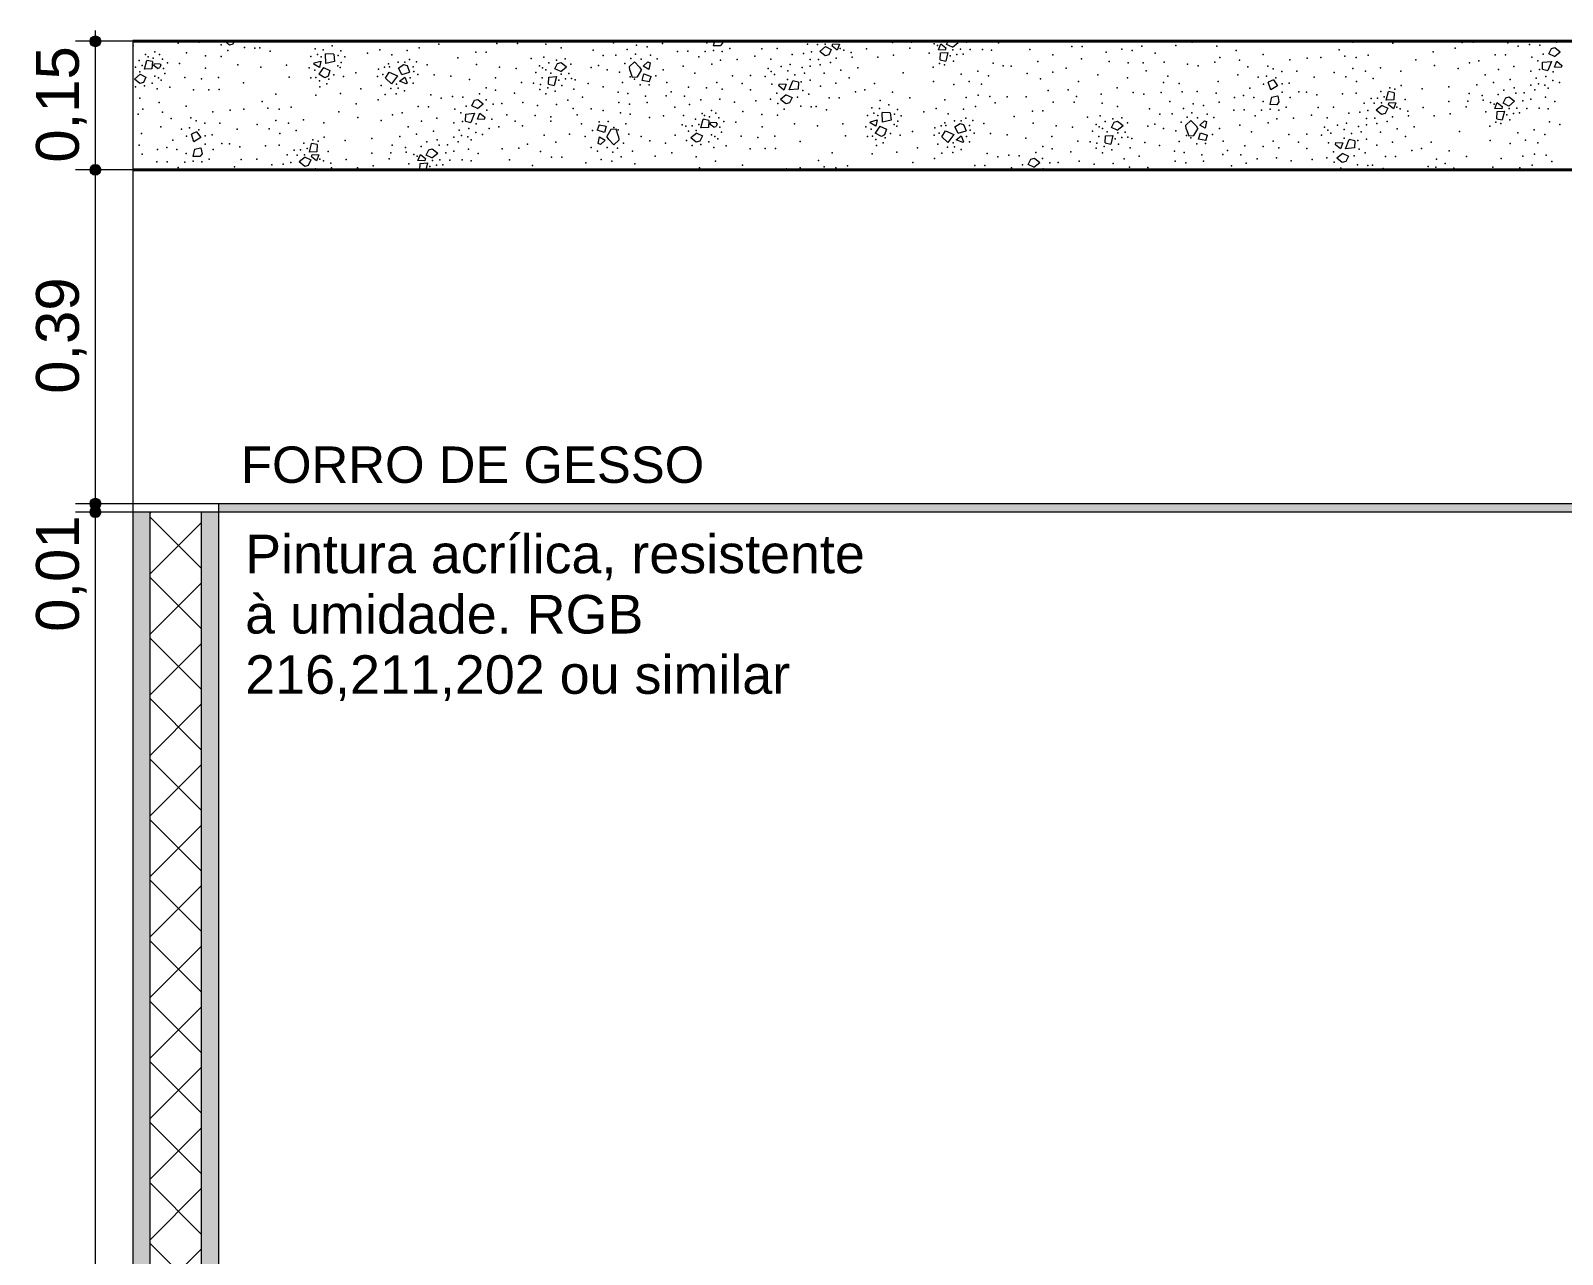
# Model space of a CAD drawing. Header units: metres. Extents: x -1.9 to 95.3, y -2.2 to 2.5.
# Drawn here: x 12.23 to 14.018, y 0.168 to 1.598 of the extents above; entities that cross this region are included whole.
import ezdxf

# ---------------------------------------------------------------- set-up
doc = ezdxf.new("R2010")
doc.units = ezdxf.units.M
doc.header["$MEASUREMENT"] = 0
for name, color, linetype in [('COTAS CORTE', 7, 'Continuous'), ('FORRO.EXEC', 7, 'Continuous'), ('LAJES.EST', 7, 'Continuous'), ('PAREDE CONSTRUIR', 7, 'Continuous')]:
    doc.layers.add(name, color=color, linetype=linetype)
for name, color, linetype, lineweight, true_color in [('COTAS CORTE_Caneta_No__25', 7, 'Continuous', 13, 0x982312), ('LAJES.EST_Caneta_No__97', 7, 'Continuous', 13, 0x6b6b6b), ('NOTAS-EXECUTIVO.ARQ_Caneta_No__12', 7, 'Continuous', 0, 0x030303)]:
    doc.layers.add(name, color=color, linetype=linetype, lineweight=lineweight, true_color=true_color)
for name, color, linetype, lineweight in [('FORRO.EXEC_Caneta_No__241', 7, 'Continuous', 13), ('LAJES.EST_Caneta_No__1', 7, 'Continuous', 40), ('LAJES.EST_Caneta_No__241', 7, 'Continuous', 13), ('NOTAS-EXECUTIVO.ARQ_Caneta_No__1', 7, 'Continuous', 40), ('PAREDE CONSTRUIR_Caneta_No__241', 7, 'Continuous', 13), ('PAREDE CONSTRUIR_Caneta_No__83', 84, 'Continuous', 0)]:
    doc.layers.add(name, color=color, linetype=linetype, lineweight=lineweight)
doc.styles.add('GENERATED_STYLE_1', font='arial.ttf')
doc.dimstyles.new('GENERATED_STYLE__2', dxfattribs={"dimtxt": 0.05, "dimasz": 0.02375, "dimexe": 0.18, "dimexo": 0.267183, "dimgap": 0, "dimtad": 1, "dimzin": 0, "dimdsep": 46, "dimtxsty": 'GENERATED_STYLE_1', "dimblk": 'ARROWHEAD_11', "dimblk1": 'ARROWHEAD_11', "dimblk2": 'ARROWHEAD_11', "dimcen": 0.09, "dimclrd": 256, "dimclre": 256, "dimclrt": 256, "dimadec": 0, "dimazin": 0, "dimtfac": 1, "dimtdec": 4, "dimtmove": 0, "dimatfit": 3, "dimfxl": 0, "dimtolj": 1, "dimtzin": 0, "dimarcsym": 0})

# ---------------------------------------------------------------- blocks, each defined once
blk = doc.blocks.new('*X51', base_point=(62.9605, -2.115))
at = {"layer": 'LAJES.EST_Caneta_No__241', "color": 7, "linetype": 'Continuous', "lineweight": 13}
for p, q in [((12.4617, 1.5807), (12.4562, 1.585)), ((12.4658, 1.5817), (12.4617, 1.5807)), ((12.4673, 1.585), (12.4658, 1.5817)), ((13.028, 1.585), (13.0268, 1.5798)), ((13.0348, 1.5796), (13.0268, 1.5798)), ((13.0375, 1.5829), (13.0348, 1.5796)), ((13.0371, 1.585), (13.0375, 1.5829)), ((13.1579, 1.5788), (13.1511, 1.5732)), ((13.1579, 1.5788), (13.1646, 1.5756)), ((13.1646, 1.5756), (13.1615, 1.5693)), ((13.1674, 1.585), (13.1629, 1.5847)), ((13.1629, 1.5847), (13.163, 1.585)), ((13.1655, 1.5794), (13.1662, 1.5821)), ((13.1713, 1.5747), (13.1655, 1.5794)), ((13.1662, 1.5821), (13.1741, 1.5817)), ((13.1741, 1.5817), (13.1713, 1.5747)), ((13.2897, 1.5751), (13.2925, 1.5822)), ((13.2976, 1.5748), (13.2897, 1.5751)), ((13.2925, 1.5822), (13.2983, 1.5774)), ((13.2983, 1.5774), (13.2976, 1.5748)), ((13.2992, 1.5812), (13.3011, 1.585)), ((13.3059, 1.578), (13.2992, 1.5812)), ((13.3059, 1.578), (13.3127, 1.5836)), ((13.3109, 1.585), (13.3127, 1.5836)), ((14.0023, 1.5703), (14.0054, 1.5767)), ((14.0054, 1.5767), (14.0095, 1.5777)), ((14.0095, 1.5777), (14.0158, 1.5727)), ((12.3626, 1.5524), (12.3652, 1.5627)), ((12.3717, 1.5613), (12.3652, 1.5627)), ((12.3717, 1.5613), (12.3713, 1.5529)), ((12.3735, 1.5566), (12.3742, 1.5592)), ((12.3776, 1.5533), (12.3735, 1.5566)), ((12.3742, 1.5592), (12.3805, 1.5589)), ((12.3815, 1.5574), (12.3803, 1.5543)), ((12.3815, 1.5574), (12.3805, 1.5589)), ((12.5603, 1.5584), (12.5605, 1.5597)), ((12.5668, 1.5546), (12.5603, 1.5584)), ((12.5605, 1.5597), (12.5685, 1.562)), ((12.5685, 1.562), (12.5668, 1.5546)), ((12.5744, 1.559), (12.574, 1.5704)), ((12.5835, 1.5699), (12.574, 1.5704)), ((12.5845, 1.5616), (12.5744, 1.559)), ((12.5835, 1.5699), (12.5845, 1.5616)), ((12.6592, 1.5538), (12.6651, 1.5578)), ((12.6651, 1.5578), (12.6691, 1.5566)), ((12.6691, 1.5566), (12.6721, 1.5491)), ((12.8419, 1.5529), (12.845, 1.5593)), ((12.845, 1.5593), (12.8491, 1.5603)), ((12.8491, 1.5603), (12.8554, 1.5553)), ((12.9288, 1.5557), (12.9346, 1.5612)), ((12.9346, 1.5612), (12.9407, 1.5549)), ((12.9449, 1.5558), (12.9505, 1.5609)), ((12.9505, 1.5609), (12.953, 1.5599)), ((12.953, 1.5599), (12.9515, 1.552)), ((13.1574, 1.5682), (13.1511, 1.5732)), ((13.1615, 1.5693), (13.1574, 1.5682)), ((13.2918, 1.5632), (13.2921, 1.5715)), ((13.2918, 1.5632), (13.2983, 1.5618)), ((13.2921, 1.5715), (13.3008, 1.5721)), ((13.3008, 1.5721), (13.2983, 1.5618)), ((13.9949, 1.5523), (13.9952, 1.5607)), ((13.9952, 1.5607), (14.0057, 1.5616)), ((14.0057, 1.5616), (14.0014, 1.5509)), ((14.009, 1.5671), (14.0023, 1.5703)), ((14.0089, 1.5547), (14.0118, 1.5617)), ((14.009, 1.5671), (14.0158, 1.5727)), ((14.0118, 1.5617), (14.0176, 1.5569)), ((14.0176, 1.5569), (14.0169, 1.5543)), ((12.3576, 1.5465), (12.3508, 1.5409)), ((12.3571, 1.5359), (12.3508, 1.5409)), ((12.3576, 1.5465), (12.3643, 1.5433)), ((12.3643, 1.5433), (12.3612, 1.5369)), ((12.3713, 1.5529), (12.3626, 1.5524)), ((12.3776, 1.5533), (12.3803, 1.5543)), ((12.5715, 1.5544), (12.5661, 1.5465)), ((12.5732, 1.5425), (12.5661, 1.5465)), ((12.5715, 1.5544), (12.5791, 1.551)), ((12.577, 1.5442), (12.5732, 1.5425)), ((12.5791, 1.551), (12.577, 1.5442)), ((12.6438, 1.5419), (12.6483, 1.549)), ((12.6438, 1.5419), (12.6509, 1.5355)), ((12.6483, 1.549), (12.6578, 1.5446)), ((12.6578, 1.5446), (12.6509, 1.5355)), ((12.663, 1.5464), (12.6592, 1.5538)), ((12.6605, 1.5386), (12.6664, 1.5432)), ((12.6681, 1.5353), (12.6605, 1.5386)), ((12.663, 1.5464), (12.6721, 1.5491)), ((12.6664, 1.5432), (12.6691, 1.5362)), ((12.8345, 1.535), (12.8349, 1.5433)), ((12.8349, 1.5433), (12.8436, 1.5438)), ((12.8436, 1.5438), (12.841, 1.5335)), ((12.8486, 1.5497), (12.8419, 1.5529)), ((12.8486, 1.5497), (12.8554, 1.5553)), ((12.9292, 1.5515), (12.9288, 1.5557)), ((12.9292, 1.5515), (12.9322, 1.5431)), ((12.9322, 1.5431), (12.9382, 1.5434)), ((12.9382, 1.5434), (12.9428, 1.5514)), ((12.9407, 1.5549), (12.9428, 1.5514)), ((12.9437, 1.5392), (12.9458, 1.5469)), ((12.9519, 1.5378), (12.9437, 1.5392)), ((12.9515, 1.552), (12.9449, 1.5558)), ((12.9458, 1.5469), (12.9542, 1.544)), ((12.9519, 1.5378), (12.9542, 1.544)), ((13.1153, 1.5282), (13.1196, 1.5389)), ((13.1261, 1.5375), (13.1196, 1.5389)), ((13.681, 1.54), (13.6749, 1.5372)), ((13.681, 1.54), (13.6857, 1.5332)), ((13.9949, 1.5523), (14.0014, 1.5509)), ((14.0169, 1.5543), (14.0089, 1.5547)), ((12.3612, 1.5369), (12.3571, 1.5359)), ((12.6691, 1.5362), (12.6681, 1.5353)), ((12.8345, 1.535), (12.841, 1.5335)), ((13.1034, 1.5329), (13.1041, 1.5355)), ((13.1092, 1.5281), (13.1034, 1.5329)), ((13.1041, 1.5355), (13.112, 1.5351)), ((13.112, 1.5227), (13.1052, 1.5171)), ((13.112, 1.5351), (13.1092, 1.5281)), ((13.112, 1.5227), (13.1187, 1.5195)), ((13.1257, 1.5291), (13.1153, 1.5282)), ((13.1261, 1.5375), (13.1257, 1.5291)), ((13.6777, 1.5283), (13.6749, 1.5372)), ((13.6857, 1.5332), (13.6777, 1.5283)), ((13.6787, 1.5197), (13.6859, 1.5212)), ((13.6859, 1.5212), (13.6873, 1.5143)), ((13.8127, 1.5161), (13.8153, 1.5264)), ((13.8218, 1.525), (13.8153, 1.5264)), ((13.8218, 1.525), (13.8214, 1.5167)), ((12.7447, 1.5097), (12.7478, 1.5161)), ((12.7514, 1.5065), (12.7447, 1.5097)), ((12.7478, 1.5161), (12.7519, 1.5171)), ((12.7514, 1.5065), (12.7582, 1.5121)), ((12.7519, 1.5171), (12.7582, 1.5121)), ((13.1115, 1.5121), (13.1052, 1.5171)), ((13.1156, 1.5131), (13.1115, 1.5121)), ((13.1187, 1.5195), (13.1156, 1.5131)), ((13.6787, 1.5197), (13.6766, 1.5112)), ((13.6847, 1.511), (13.6766, 1.5112)), ((13.6873, 1.5143), (13.6847, 1.511)), ((13.8077, 1.5102), (13.8009, 1.5046)), ((13.8072, 1.4996), (13.8009, 1.5046)), ((13.8077, 1.5102), (13.8144, 1.507)), ((13.8144, 1.507), (13.8113, 1.5007)), ((13.8214, 1.5167), (13.8127, 1.5161)), ((13.8153, 1.5108), (13.816, 1.5135)), ((13.8211, 1.5061), (13.8153, 1.5108)), ((13.816, 1.5135), (13.8239, 1.5131)), ((13.8239, 1.5131), (13.8211, 1.5061)), ((13.9395, 1.5065), (13.9423, 1.5136)), ((13.9474, 1.5062), (13.9395, 1.5065)), ((13.9416, 1.4946), (13.942, 1.503)), ((13.942, 1.503), (13.9507, 1.5035)), ((13.9423, 1.5136), (13.9481, 1.5088)), ((13.9481, 1.5088), (13.9474, 1.5062)), ((13.9507, 1.5035), (13.9481, 1.4932)), ((13.949, 1.5126), (13.9521, 1.519)), ((13.9557, 1.5094), (13.949, 1.5126)), ((13.9521, 1.519), (13.9562, 1.52)), ((13.9557, 1.5094), (13.9625, 1.515)), ((13.9562, 1.52), (13.9625, 1.515)), ((12.7373, 1.4917), (12.7376, 1.5001)), ((12.7373, 1.4917), (12.7438, 1.4903)), ((12.7376, 1.5001), (12.7481, 1.501)), ((12.7481, 1.501), (12.7438, 1.4903)), ((12.7514, 1.4941), (12.7542, 1.5011)), ((12.7593, 1.4937), (12.7514, 1.4941)), ((12.7542, 1.5011), (12.76, 1.4963)), ((12.76, 1.4963), (12.7593, 1.4937)), ((12.8934, 1.4876), (12.8912, 1.4813)), ((12.8934, 1.4876), (12.9016, 1.4861)), ((12.9016, 1.4861), (12.8996, 1.4784)), ((13.0124, 1.4838), (13.015, 1.4941)), ((13.0215, 1.4927), (13.015, 1.4941)), ((13.0215, 1.4927), (13.0211, 1.4843)), ((13.0233, 1.488), (13.024, 1.4906)), ((13.0274, 1.4847), (13.0233, 1.488)), ((13.024, 1.4906), (13.0303, 1.4903)), ((13.0274, 1.4847), (13.0301, 1.4857)), ((13.0314, 1.4888), (13.0301, 1.4857)), ((13.0314, 1.4888), (13.0303, 1.4903)), ((13.2101, 1.4898), (13.2103, 1.4911)), ((13.2166, 1.486), (13.2101, 1.4898)), ((13.2103, 1.4911), (13.2183, 1.4934)), ((13.2213, 1.4858), (13.2159, 1.4779)), ((13.2183, 1.4934), (13.2166, 1.486)), ((13.2213, 1.4858), (13.2289, 1.4824)), ((13.2242, 1.4904), (13.2238, 1.5018)), ((13.2333, 1.5013), (13.2238, 1.5018)), ((13.2343, 1.493), (13.2242, 1.4904)), ((13.2333, 1.5013), (13.2343, 1.493)), ((13.309, 1.4852), (13.3149, 1.4892)), ((13.3128, 1.4778), (13.309, 1.4852)), ((13.3149, 1.4892), (13.3189, 1.488)), ((13.3189, 1.488), (13.3219, 1.4805)), ((13.4917, 1.4843), (13.4948, 1.4907)), ((13.4948, 1.4907), (13.4989, 1.4917)), ((13.4984, 1.4812), (13.5052, 1.4867)), ((13.4989, 1.4917), (13.5052, 1.4867)), ((13.5786, 1.4871), (13.5844, 1.4926)), ((13.579, 1.4829), (13.5786, 1.4871)), ((13.5844, 1.4926), (13.5905, 1.4863)), ((13.5905, 1.4863), (13.5926, 1.4828)), ((13.5948, 1.4872), (13.6003, 1.4923)), ((13.6013, 1.4834), (13.5948, 1.4872)), ((13.6003, 1.4923), (13.6028, 1.4913)), ((13.6028, 1.4913), (13.6013, 1.4834)), ((13.8113, 1.5007), (13.8072, 1.4996)), ((13.9416, 1.4946), (13.9481, 1.4932)), ((12.4234, 1.4794), (12.4174, 1.4766)), ((12.4201, 1.4677), (12.4174, 1.4766)), ((12.4282, 1.4726), (12.4201, 1.4677)), ((12.4234, 1.4794), (12.4282, 1.4726)), ((12.8996, 1.4784), (12.8912, 1.4813)), ((12.8924, 1.4655), (12.8939, 1.4733)), ((12.8939, 1.4733), (12.9004, 1.4696)), ((12.9004, 1.4696), (12.8949, 1.4645)), ((12.9072, 1.4819), (12.9026, 1.4739)), ((12.9047, 1.4704), (12.9026, 1.4739)), ((12.9108, 1.4641), (12.9047, 1.4704)), ((12.9132, 1.4823), (12.9072, 1.4819)), ((12.9166, 1.4697), (12.9108, 1.4641)), ((12.9161, 1.4739), (12.9132, 1.4823)), ((12.9161, 1.4739), (12.9166, 1.4697)), ((13.0074, 1.4779), (13.0006, 1.4723)), ((13.0069, 1.4673), (13.0006, 1.4723)), ((13.011, 1.4683), (13.0069, 1.4673)), ((13.0074, 1.4779), (13.0141, 1.4747)), ((13.0141, 1.4747), (13.011, 1.4683)), ((13.0211, 1.4843), (13.0124, 1.4838)), ((13.223, 1.4739), (13.2159, 1.4779)), ((13.2268, 1.4756), (13.223, 1.4739)), ((13.2289, 1.4824), (13.2268, 1.4756)), ((13.2936, 1.4733), (13.2981, 1.4804)), ((13.2936, 1.4733), (13.3007, 1.4669)), ((13.2981, 1.4804), (13.3076, 1.476)), ((13.3076, 1.476), (13.3007, 1.4669)), ((13.3103, 1.47), (13.3162, 1.4746)), ((13.318, 1.4667), (13.3103, 1.47)), ((13.3128, 1.4778), (13.3219, 1.4805)), ((13.3162, 1.4746), (13.3189, 1.4676)), ((13.3189, 1.4676), (13.318, 1.4667)), ((13.4843, 1.4664), (13.4847, 1.4747)), ((13.4847, 1.4747), (13.4934, 1.4752)), ((13.4934, 1.4752), (13.4908, 1.4649)), ((13.4984, 1.4812), (13.4917, 1.4843)), ((13.579, 1.4829), (13.582, 1.4745)), ((13.582, 1.4745), (13.588, 1.4749)), ((13.588, 1.4749), (13.5926, 1.4828)), ((13.5935, 1.4707), (13.5956, 1.4783)), ((13.6018, 1.4692), (13.5935, 1.4707)), ((13.5956, 1.4783), (13.604, 1.4755)), ((13.6018, 1.4692), (13.604, 1.4755)), ((13.7532, 1.4643), (13.7539, 1.4669)), ((13.7539, 1.4669), (13.7618, 1.4665)), ((13.7651, 1.4596), (13.7694, 1.4703)), ((13.7759, 1.4689), (13.7694, 1.4703)), ((13.7759, 1.4689), (13.7755, 1.4605)), ((12.4211, 1.4591), (12.419, 1.4506)), ((12.4271, 1.4504), (12.419, 1.4506)), ((12.4211, 1.4591), (12.4283, 1.4606)), ((12.4297, 1.4537), (12.4271, 1.4504)), ((12.4283, 1.4606), (12.4297, 1.4537)), ((12.5501, 1.4496), (12.5433, 1.4441)), ((12.5501, 1.4496), (12.5568, 1.4464)), ((12.5552, 1.4555), (12.5577, 1.4658)), ((12.5639, 1.4561), (12.5552, 1.4555)), ((12.5642, 1.4644), (12.5577, 1.4658)), ((12.5577, 1.4502), (12.5584, 1.4529)), ((12.5635, 1.4455), (12.5577, 1.4502)), ((12.5584, 1.4529), (12.5663, 1.4525)), ((12.5663, 1.4525), (12.5635, 1.4455)), ((12.5642, 1.4644), (12.5639, 1.4561)), ((12.6819, 1.4459), (12.6847, 1.453)), ((12.6847, 1.453), (12.6905, 1.4482)), ((12.6914, 1.452), (12.6945, 1.4584)), ((12.6981, 1.4488), (12.6914, 1.452)), ((12.6945, 1.4584), (12.6986, 1.4594)), ((12.6981, 1.4488), (12.7049, 1.4544)), ((12.6986, 1.4594), (12.7049, 1.4544)), ((12.8949, 1.4645), (12.8924, 1.4655)), ((13.4843, 1.4664), (13.4908, 1.4649)), ((13.759, 1.4595), (13.7532, 1.4643)), ((13.7618, 1.4541), (13.755, 1.4485)), ((13.7618, 1.4665), (13.759, 1.4595)), ((13.7618, 1.4541), (13.7685, 1.4509)), ((13.7755, 1.4605), (13.7651, 1.4596)), ((13.7685, 1.4509), (13.7654, 1.4445)), ((12.5496, 1.439), (12.5433, 1.4441)), ((12.5537, 1.4401), (12.5496, 1.439)), ((12.5568, 1.4464), (12.5537, 1.4401)), ((12.6898, 1.4456), (12.6819, 1.4459)), ((12.6841, 1.435), (12.6844, 1.4424)), ((12.6844, 1.4424), (12.6931, 1.4429)), ((12.6905, 1.4482), (12.6898, 1.4456)), ((12.6931, 1.4429), (12.6911, 1.435)), ((13.3945, 1.4411), (13.3976, 1.4475)), ((13.4012, 1.4379), (13.3945, 1.4411)), ((13.3976, 1.4475), (13.4017, 1.4485)), ((13.4012, 1.4379), (13.408, 1.4435)), ((13.4017, 1.4485), (13.408, 1.4435)), ((13.7613, 1.4435), (13.755, 1.4485)), ((13.7654, 1.4445), (13.7613, 1.4435))]:
    blk.add_line(p, q, dxfattribs=at)
for p in [(12.3493, 1.5799), (12.4019, 1.5827), (12.4265, 1.5841), (12.4522, 1.5811), (12.4597, 1.5742), (12.4793, 1.5779), (12.4914, 1.5772), (12.4971, 1.5776), (12.562, 1.5761), (12.571, 1.5751), (12.5717, 1.5846), (12.5818, 1.5796), (12.6374, 1.5751), (12.6691, 1.5744), (12.6833, 1.5774), (12.7062, 1.5817), (12.7738, 1.5826), (12.7982, 1.5826), (12.8312, 1.5815), (12.8491, 1.5776), (12.8865, 1.5746), (12.9102, 1.5833), (12.9261, 1.5753), (12.9372, 1.5805), (12.9494, 1.5786), (12.9675, 1.5824), (13.0191, 1.5832), (13.0271, 1.5742), (13.046, 1.5767), (13.0833, 1.5762), (13.1013, 1.5766), (13.1369, 1.5815), (13.1485, 1.5812), (13.1573, 1.5818), (13.175, 1.5767), (13.1791, 1.5747), (13.2058, 1.5762), (13.2359, 1.5835), (13.2561, 1.577), (13.2581, 1.5839), (13.2759, 1.5848), (13.2847, 1.5821), (13.2887, 1.5802), (13.3065, 1.575), (13.3153, 1.5757), (13.3224, 1.5841), (13.3269, 1.5753), (13.3412, 1.5756), (13.3518, 1.5745), (13.3597, 1.5833), (13.3965, 1.5756), (13.4455, 1.5789), (13.4576, 1.5789), (13.5038, 1.576), (13.516, 1.5741), (13.5174, 1.5845), (13.527, 1.5793), (13.5667, 1.58), (13.5861, 1.5839), (13.6147, 1.5792), (13.6373, 1.5742), (13.7576, 1.5751), (13.7735, 1.584), (13.8201, 1.5829), (13.8489, 1.5848), (13.893, 1.5772), (13.9013, 1.5836), (13.9142, 1.5842), (13.9545, 1.5832), (13.9667, 1.5792), (13.9798, 1.5812), (13.9919, 1.5805), (14.0114, 1.5842), (12.3562, 1.5627), (12.36, 1.5566), (12.3639, 1.5695), (12.3667, 1.567), (12.3727, 1.5654), (12.3748, 1.5727), (12.3799, 1.5698), (12.3836, 1.5641), (12.3893, 1.56), (12.4034, 1.5591), (12.4116, 1.5716), (12.4337, 1.5681), (12.4519, 1.5672), (12.4717, 1.5574), (12.5093, 1.5736), (12.5284, 1.5572), (12.5569, 1.5671), (12.5645, 1.5696), (12.569, 1.5669), (12.5882, 1.5565), (12.5886, 1.5685), (12.592, 1.5739), (12.5923, 1.5604), (12.5964, 1.5667), (12.6229, 1.5713), (12.6475, 1.5586), (12.6512, 1.5691), (12.6588, 1.5606), (12.6665, 1.5606), (12.6719, 1.5638), (12.6802, 1.5611), (12.6927, 1.5577), (12.7283, 1.5657), (12.7496, 1.5722), (12.7502, 1.5581), (12.7616, 1.5723), (12.8141, 1.5649), (12.824, 1.5564), (12.8287, 1.5665), (12.8346, 1.5599), (12.8437, 1.563), (12.8539, 1.5644), (12.8605, 1.5585), (12.8927, 1.5568), (12.8983, 1.5686), (12.9129, 1.5688), (12.9234, 1.5593), (12.9304, 1.565), (12.9358, 1.57), (12.9424, 1.5643), (12.9536, 1.5687), (12.9613, 1.5645), (12.9849, 1.5733), (12.997, 1.5734), (13.0097, 1.5667), (13.0173, 1.5732), (13.0251, 1.5583), (13.0352, 1.563), (13.0373, 1.5732), (13.0546, 1.5637), (13.0754, 1.5675), (13.0939, 1.5641), (13.1164, 1.5581), (13.119, 1.5698), (13.1321, 1.5708), (13.1398, 1.5636), (13.1414, 1.5727), (13.1495, 1.5638), (13.1517, 1.5576), (13.1637, 1.5601), (13.1702, 1.5654), (13.1879, 1.572), (13.1888, 1.5665), (13.2189, 1.5666), (13.2373, 1.5688), (13.2789, 1.5712), (13.2908, 1.5591), (13.2968, 1.5575), (13.3035, 1.5679), (13.3072, 1.5618), (13.3113, 1.5695), (13.3185, 1.5699), (13.3534, 1.5596), (13.3654, 1.5564), (13.4057, 1.5616), (13.4234, 1.5691), (13.4568, 1.5644), (13.4857, 1.5722), (13.4889, 1.5614), (13.5113, 1.5597), (13.5287, 1.5598), (13.5429, 1.5713), (13.5534, 1.5605), (13.5806, 1.5582), (13.5928, 1.5564), (13.6126, 1.5606), (13.6183, 1.5662), (13.6413, 1.563), (13.6687, 1.5697), (13.7, 1.5634), (13.7201, 1.5653), (13.7362, 1.5663), (13.7641, 1.5677), (13.7775, 1.5662), (13.7913, 1.5689), (13.8472, 1.5632), (13.8675, 1.5726), (13.8691, 1.5567), (13.9097, 1.5597), (13.9209, 1.5621), (13.9399, 1.5692), (13.9517, 1.5692), (13.9827, 1.5664), (13.9897, 1.5622), (13.9958, 1.5699), (12.3522, 1.555), (12.357, 1.5495), (12.3748, 1.5443), (12.3788, 1.5423), (12.3822, 1.5398), (12.3846, 1.5533), (12.3864, 1.5475), (12.4097, 1.5429), (12.429, 1.5412), (12.4338, 1.5538), (12.4489, 1.5427), (12.4985, 1.5549), (12.5313, 1.5433), (12.5549, 1.5539), (12.5569, 1.5425), (12.5614, 1.5512), (12.5628, 1.5429), (12.5669, 1.539), (12.5777, 1.541), (12.5837, 1.5459), (12.5912, 1.5546), (12.595, 1.5441), (12.6094, 1.5481), (12.6347, 1.5441), (12.6358, 1.5525), (12.6408, 1.5462), (12.643, 1.5548), (12.6486, 1.5552), (12.6728, 1.5425), (12.6762, 1.5554), (12.6769, 1.5499), (12.6817, 1.5464), (12.7007, 1.5458), (12.7202, 1.5442), (12.7419, 1.5404), (12.7723, 1.5424), (12.7772, 1.555), (12.7965, 1.5533), (12.8197, 1.5487), (12.8271, 1.5424), (12.8274, 1.5539), (12.8314, 1.5519), (12.8369, 1.548), (12.8462, 1.5396), (12.8492, 1.5467), (12.854, 1.5413), (12.858, 1.5474), (12.8612, 1.5416), (12.8656, 1.5401), (12.8842, 1.5546), (12.9027, 1.5516), (12.9171, 1.549), (12.9296, 1.5435), (12.9346, 1.541), (12.9598, 1.5447), (12.9681, 1.5517), (12.9917, 1.5558), (13.0053, 1.5479), (13.0491, 1.5446), (13.0702, 1.5452), (13.0872, 1.5438), (13.0907, 1.5533), (13.0945, 1.5498), (13.0981, 1.5462), (13.106, 1.5555), (13.1135, 1.5405), (13.1138, 1.5507), (13.1221, 1.546), (13.1305, 1.5543), (13.1334, 1.548), (13.1397, 1.556), (13.1397, 1.5395), (13.1561, 1.5477), (13.1757, 1.5513), (13.1854, 1.5424), (13.1954, 1.5539), (13.2485, 1.5481), (13.2836, 1.5547), (13.3164, 1.5467), (13.3355, 1.5503), (13.348, 1.5447), (13.3745, 1.556), (13.3931, 1.5475), (13.4088, 1.5413), (13.4232, 1.5488), (13.4389, 1.5535), (13.4759, 1.5458), (13.5105, 1.5425), (13.5324, 1.5504), (13.5575, 1.5444), (13.6392, 1.5458), (13.6511, 1.5553), (13.6632, 1.5432), (13.6727, 1.5444), (13.6744, 1.5561), (13.6805, 1.5529), (13.6835, 1.5424), (13.6906, 1.5499), (13.7083, 1.5501), (13.7283, 1.543), (13.7516, 1.5485), (13.7655, 1.5435), (13.7736, 1.5532), (13.7882, 1.5501), (13.7972, 1.5415), (13.806, 1.5539), (13.8296, 1.5503), (13.8964, 1.5531), (13.9282, 1.5458), (13.9435, 1.5522), (13.9575, 1.5405), (13.9616, 1.5557), (13.9813, 1.5503), (13.9875, 1.5418), (13.9915, 1.552), (13.9989, 1.5438), (14.0072, 1.5391), (14.0075, 1.5493), (12.3522, 1.5318), (12.3625, 1.5332), (12.3716, 1.5363), (12.3775, 1.5297), (12.3921, 1.5314), (12.4199, 1.5282), (12.4376, 1.5285), (12.4496, 1.5286), (12.4783, 1.5367), (12.5159, 1.5234), (12.5625, 1.5223), (12.5673, 1.532), (12.5755, 1.5352), (12.5913, 1.5242), (12.6153, 1.5294), (12.6391, 1.5333), (12.6437, 1.523), (12.6503, 1.53), (12.6566, 1.5236), (12.6569, 1.5351), (12.6588, 1.5302), (12.6663, 1.5273), (12.6762, 1.5363), (12.6969, 1.5227), (12.7222, 1.5206), (12.7538, 1.5236), (12.7617, 1.5306), (12.7725, 1.5281), (12.7946, 1.5246), (12.8028, 1.5371), (12.8169, 1.5362), (12.8242, 1.5288), (12.8248, 1.5346), (12.8314, 1.5235), (12.8335, 1.5308), (12.8422, 1.5267), (12.85, 1.5335), (12.8639, 1.5292), (12.8808, 1.5356), (12.898, 1.5319), (12.9156, 1.5255), (12.9209, 1.5368), (12.9269, 1.5239), (12.9415, 1.534), (12.9474, 1.5209), (12.9518, 1.5343), (12.9718, 1.5214), (12.9724, 1.5369), (12.9776, 1.5261), (12.993, 1.521), (12.9977, 1.5314), (13.0189, 1.5307), (13.0307, 1.5369), (13.0372, 1.5292), (13.0605, 1.5357), (13.0702, 1.5285), (13.0952, 1.535), (13.1011, 1.5245), (13.1295, 1.5378), (13.1313, 1.5276), (13.1382, 1.5234), (13.152, 1.5325), (13.17, 1.536), (13.1927, 1.5261), (13.2039, 1.5285), (13.2152, 1.5358), (13.2362, 1.5258), (13.284, 1.5379), (13.3076, 1.5344), (13.3254, 1.5381), (13.3361, 1.522), (13.34, 1.5351), (13.3495, 1.5206), (13.4179, 1.5276), (13.4412, 1.5284), (13.451, 1.5207), (13.4531, 1.5379), (13.4797, 1.5231), (13.4985, 1.5308), (13.5172, 1.5251), (13.5294, 1.5232), (13.5496, 1.5254), (13.5524, 1.537), (13.5706, 1.5356), (13.5742, 1.5262), (13.5917, 1.5263), (13.614, 1.5245), (13.6164, 1.5379), (13.6461, 1.5217), (13.6534, 1.5302), (13.6691, 1.5349), (13.6909, 1.5255), (13.6911, 1.5353), (13.6992, 1.5362), (13.7105, 1.5261), (13.7195, 1.5258), (13.7315, 1.5225), (13.7615, 1.5236), (13.7776, 1.5244), (13.778, 1.5379), (13.8063, 1.5264), (13.8168, 1.5307), (13.8228, 1.5291), (13.83, 1.5335), (13.8544, 1.5296), (13.8855, 1.532), (13.9094, 1.5242), (13.9182, 1.5343), (13.9248, 1.5217), (13.9379, 1.537), (13.9434, 1.5229), (13.9499, 1.5281), (13.9619, 1.5307), (13.9641, 1.5244), (13.9738, 1.5247), (13.9813, 1.5338), (13.9863, 1.5282), (13.9905, 1.5355), (13.9978, 1.5339), (14.0016, 1.5304), (14.0148, 1.5369), (12.3571, 1.5186), (12.3607, 1.5057), (12.3797, 1.5136), (12.4111, 1.5091), (12.4424, 1.5028), (12.4626, 1.5047), (12.4786, 1.5057), (12.5, 1.5146), (12.5065, 1.5071), (12.5199, 1.5056), (12.5338, 1.5083), (12.5896, 1.5026), (12.6099, 1.512), (12.6354, 1.5166), (12.6823, 1.5087), (12.6941, 1.5086), (12.7091, 1.5186), (12.7251, 1.5058), (12.7343, 1.5199), (12.7382, 1.5093), (12.7614, 1.5167), (12.7623, 1.5047), (12.7698, 1.5116), (12.7797, 1.5122), (12.8043, 1.5136), (12.8216, 1.5102), (12.8438, 1.5111), (12.8569, 1.5163), (12.863, 1.5066), (12.874, 1.5196), (12.8842, 1.5063), (12.898, 1.5044), (12.9165, 1.5136), (12.9289, 1.5118), (12.9495, 1.5136), (12.982, 1.5081), (12.9991, 1.5113), (13.0122, 1.5165), (13.0246, 1.5042), (13.0344, 1.5174), (13.0517, 1.5141), (13.0614, 1.503), (13.0763, 1.5155), (13.0936, 1.5176), (13.102, 1.5125), (13.1096, 1.5056), (13.1252, 1.5198), (13.1291, 1.5093), (13.1412, 1.5086), (13.1469, 1.509), (13.1591, 1.505), (13.1619, 1.519), (13.1737, 1.519), (13.2118, 1.5075), (13.2208, 1.5065), (13.2216, 1.516), (13.2316, 1.511), (13.2418, 1.5053), (13.2564, 1.5189), (13.2727, 1.5027), (13.2872, 1.5066), (13.297, 1.5168), (13.3189, 1.5058), (13.3222, 1.5193), (13.3331, 1.5088), (13.356, 1.5131), (13.37, 1.5203), (13.3923, 1.5203), (13.3994, 1.5036), (13.4114, 1.5037), (13.4236, 1.514), (13.448, 1.514), (13.481, 1.5129), (13.4989, 1.509), (13.5363, 1.506), (13.56, 1.5147), (13.5759, 1.5067), (13.587, 1.5119), (13.5992, 1.51), (13.6173, 1.5138), (13.6347, 1.5047), (13.6355, 1.5193), (13.6468, 1.5048), (13.6579, 1.5194), (13.6671, 1.5046), (13.6689, 1.5146), (13.6769, 1.5056), (13.6871, 1.5046), (13.6958, 1.5081), (13.7004, 1.5194), (13.7331, 1.5076), (13.7511, 1.508), (13.7867, 1.5129), (13.7912, 1.5041), (13.7951, 1.5184), (13.7983, 1.5126), (13.8023, 1.5187), (13.8071, 1.5132), (13.8101, 1.5203), (13.8249, 1.5081), (13.8289, 1.5061), (13.8347, 1.5171), (13.8377, 1.5034), (13.8556, 1.5076), (13.8857, 1.5149), (13.9059, 1.5084), (13.9079, 1.5153), (13.9257, 1.5162), (13.9287, 1.5026), (13.9345, 1.5135), (13.9385, 1.5116), (13.9563, 1.5064), (13.9651, 1.5071), (13.9722, 1.5155), (13.9767, 1.5067), (13.9815, 1.5175), (13.991, 1.5071), (13.9984, 1.5196), (14.0016, 1.506), (14.0095, 1.5147), (12.355, 1.5), (12.3816, 1.4852), (12.3837, 1.5024), (12.3936, 1.4947), (12.4168, 1.4955), (12.4229, 1.4923), (12.4331, 1.4893), (12.4507, 1.4895), (12.4941, 1.4879), (12.516, 1.4926), (12.5306, 1.4895), (12.5484, 1.4933), (12.572, 1.4897), (12.6116, 1.4961), (12.6388, 1.4925), (12.6521, 1.4991), (12.6633, 1.5015), (12.6706, 1.4852), (12.686, 1.4916), (12.704, 1.4951), (12.7237, 1.4897), (12.7321, 1.5016), (12.7339, 1.4914), (12.7499, 1.4887), (12.7682, 1.4942), (12.7762, 1.4853), (12.7858, 1.4992), (12.7955, 1.4919), (12.804, 1.4863), (12.8188, 1.4985), (12.837, 1.4917), (12.8371, 1.497), (12.8678, 1.4992), (12.873, 1.4885), (12.8935, 1.491), (12.9039, 1.4914), (12.9185, 1.5015), (12.9245, 1.4886), (12.9298, 1.4998), (12.9524, 1.4962), (12.9687, 1.4979), (12.9904, 1.4875), (12.9921, 1.4985), (12.9948, 1.486), (13.002, 1.4864), (13.006, 1.4941), (13.0098, 1.488), (13.0138, 1.5009), (13.0165, 1.4984), (13.0225, 1.4968), (13.0297, 1.5012), (13.0334, 1.4955), (13.0344, 1.4847), (13.0391, 1.4914), (13.0532, 1.4905), (13.0835, 1.4995), (13.0837, 1.4852), (13.1017, 1.4986), (13.1215, 1.4888), (13.1483, 1.4863), (13.1782, 1.4886), (13.2047, 1.4853), (13.2067, 1.4985), (13.2143, 1.501), (13.2188, 1.4983), (13.238, 1.488), (13.2384, 1.4999), (13.241, 1.486), (13.2421, 1.4918), (13.2462, 1.4981), (13.2928, 1.4862), (13.2973, 1.49), (13.2984, 1.4866), (13.301, 1.5005), (13.3086, 1.492), (13.3163, 1.4921), (13.3218, 1.4952), (13.326, 1.4868), (13.33, 1.4925), (13.3425, 1.4891), (13.3781, 1.4971), (13.4001, 1.4895), (13.427, 1.4864), (13.4463, 1.4847), (13.4639, 1.4963), (13.4738, 1.4878), (13.4772, 1.4853), (13.4785, 1.4979), (13.4844, 1.4913), (13.4935, 1.4944), (13.5038, 1.4958), (13.5103, 1.4899), (13.534, 1.486), (13.5425, 1.4882), (13.5481, 1.5), (13.5627, 1.5002), (13.5732, 1.4907), (13.5802, 1.4964), (13.5856, 1.5014), (13.5922, 1.4957), (13.6035, 1.5001), (13.6111, 1.4959), (13.6415, 1.4872), (13.6595, 1.4981), (13.6749, 1.4898), (13.685, 1.4944), (13.7044, 1.4951), (13.7252, 1.4989), (13.7405, 1.4847), (13.7437, 1.4955), (13.7558, 1.4869), (13.7662, 1.4895), (13.7688, 1.5012), (13.7803, 1.4857), (13.7819, 1.5022), (13.7895, 1.4874), (13.7896, 1.495), (13.7993, 1.4952), (13.8015, 1.489), (13.8135, 1.4915), (13.82, 1.4968), (13.8386, 1.4979), (13.8452, 1.4853), (13.8687, 1.498), (13.8871, 1.5002), (13.9334, 1.4861), (13.9406, 1.4905), (13.9466, 1.4889), (13.9533, 1.4993), (13.9571, 1.4932), (13.9611, 1.5009), (13.9683, 1.5013), (14.0033, 1.491), (14.0153, 1.4878), (12.3589, 1.4773), (12.3958, 1.4696), (12.4056, 1.4826), (12.4115, 1.4743), (12.4151, 1.4838), (12.4259, 1.4818), (12.4335, 1.4747), (12.4416, 1.4756), (12.4707, 1.4824), (12.508, 1.4829), (12.5205, 1.4773), (12.5396, 1.4809), (12.5592, 1.4701), (12.5652, 1.4685), (12.5724, 1.4729), (12.5968, 1.469), (12.6279, 1.4714), (12.6606, 1.4737), (12.6803, 1.4764), (12.6923, 1.4675), (12.6999, 1.4799), (12.7043, 1.4701), (12.7237, 1.4732), (12.7287, 1.4676), (12.7299, 1.4812), (12.7329, 1.4749), (12.7402, 1.4733), (12.7413, 1.4832), (12.744, 1.4698), (12.7496, 1.4785), (12.7572, 1.4763), (12.7652, 1.483), (12.8294, 1.4753), (12.843, 1.4673), (12.859, 1.4766), (12.8773, 1.4737), (12.8856, 1.4807), (12.9108, 1.4844), (12.9158, 1.4818), (12.9283, 1.4764), (12.9427, 1.4737), (12.9527, 1.4686), (12.9824, 1.4753), (12.9955, 1.4691), (12.998, 1.4802), (13.0068, 1.4809), (13.0214, 1.4677), (13.0246, 1.4757), (13.0286, 1.4737), (13.032, 1.4712), (13.0363, 1.4789), (13.0595, 1.4743), (13.0788, 1.4726), (13.0988, 1.4741), (13.1281, 1.4681), (13.1811, 1.4747), (13.2067, 1.4739), (13.2112, 1.4826), (13.2126, 1.4743), (13.2167, 1.4705), (13.2275, 1.4724), (13.2335, 1.4773), (13.2448, 1.4755), (13.2592, 1.4795), (13.2845, 1.4755), (13.2856, 1.4839), (13.2906, 1.4776), (13.3226, 1.4739), (13.326, 1.4677), (13.3267, 1.4813), (13.3315, 1.4778), (13.3505, 1.4772), (13.37, 1.4756), (13.3917, 1.4718), (13.4222, 1.4738), (13.4526, 1.4685), (13.4667, 1.4676), (13.4696, 1.4801), (13.4769, 1.4738), (13.4812, 1.4833), (13.4868, 1.4794), (13.496, 1.471), (13.499, 1.4781), (13.5038, 1.4727), (13.5078, 1.4788), (13.511, 1.473), (13.5154, 1.4715), (13.5307, 1.467), (13.5525, 1.483), (13.5669, 1.4804), (13.5707, 1.4682), (13.5794, 1.4749), (13.5844, 1.4724), (13.6096, 1.4761), (13.6179, 1.4831), (13.6222, 1.4683), (13.6551, 1.4793), (13.6805, 1.4683), (13.6989, 1.476), (13.7103, 1.4671), (13.72, 1.4766), (13.737, 1.4753), (13.7443, 1.4812), (13.7479, 1.4776), (13.7633, 1.4719), (13.7636, 1.4821), (13.7719, 1.4774), (13.7793, 1.4692), (13.7832, 1.4794), (13.7895, 1.4709), (13.8059, 1.4791), (13.8198, 1.4674), (13.8255, 1.4827), (13.8352, 1.4738), (13.865, 1.4672), (13.8983, 1.4795), (13.9338, 1.4693), (13.9662, 1.4781), (13.9752, 1.4695), (13.9854, 1.4817), (13.9979, 1.4761), (12.3565, 1.4639), (12.3597, 1.4532), (12.3779, 1.4587), (12.3886, 1.4611), (12.4003, 1.4588), (12.4113, 1.454), (12.4333, 1.4649), (12.4428, 1.4588), (12.4529, 1.4655), (12.4619, 1.4652), (12.4739, 1.4619), (12.5039, 1.463), (12.52, 1.4638), (12.5291, 1.4523), (12.5375, 1.4578), (12.5407, 1.452), (12.5447, 1.4581), (12.5488, 1.4659), (12.5495, 1.4526), (12.5525, 1.4597), (12.5771, 1.4565), (12.6281, 1.4543), (12.6503, 1.4547), (12.6518, 1.4636), (12.6672, 1.4611), (12.6681, 1.4557), (12.6769, 1.453), (12.681, 1.451), (12.6858, 1.4623), (12.7065, 1.4638), (12.7146, 1.4549), (12.7162, 1.4641), (12.7239, 1.4569), (12.7408, 1.459), (12.752, 1.4541), (12.7801, 1.4594), (12.7995, 1.4602), (12.8097, 1.4648), (12.8251, 1.4564), (12.8377, 1.4497), (12.8498, 1.4498), (12.8841, 1.4609), (12.8917, 1.4567), (12.903, 1.4611), (12.9096, 1.4554), (12.9149, 1.4604), (12.9193, 1.4501), (12.922, 1.4661), (12.9325, 1.4566), (12.9589, 1.4508), (12.9708, 1.4659), (12.9783, 1.4547), (13.0021, 1.4632), (13.0069, 1.45), (13.0123, 1.4646), (13.0273, 1.4611), (13.0419, 1.4628), (13.0697, 1.4596), (13.0874, 1.4599), (13.0994, 1.46), (13.1657, 1.4548), (13.2123, 1.4537), (13.2172, 1.4634), (13.2253, 1.4666), (13.2411, 1.4556), (13.2651, 1.4608), (13.2889, 1.4647), (13.2935, 1.4544), (13.3001, 1.4614), (13.3065, 1.455), (13.3068, 1.4665), (13.3086, 1.4616), (13.3161, 1.4587), (13.3467, 1.4541), (13.3589, 1.45), (13.372, 1.452), (13.3841, 1.4513), (13.4036, 1.455), (13.4115, 1.462), (13.4223, 1.4596), (13.4444, 1.456), (13.474, 1.4603), (13.4747, 1.466), (13.4812, 1.4549), (13.4833, 1.4622), (13.4921, 1.4581), (13.4998, 1.4649), (13.5137, 1.4606), (13.5239, 1.451), (13.5478, 1.4634), (13.5654, 1.4569), (13.5767, 1.4553), (13.5913, 1.4654), (13.5972, 1.4523), (13.6016, 1.4657), (13.6216, 1.4528), (13.6274, 1.4575), (13.6428, 1.4524), (13.6475, 1.4628), (13.6687, 1.4621), (13.687, 1.4606), (13.72, 1.4599), (13.7434, 1.449), (13.745, 1.4664), (13.7509, 1.4559), (13.775, 1.4513), (13.7811, 1.459), (13.788, 1.4548), (13.8018, 1.4639), (13.8117, 1.4504), (13.8235, 1.4504), (13.8425, 1.4575), (13.8537, 1.4599), (13.886, 1.4572), (13.9062, 1.4503), (13.9574, 1.4658), (13.9721, 1.4508), (13.9859, 1.4534), (13.9898, 1.4665), (13.9993, 1.452), (12.3535, 1.4353), (12.3771, 1.4442), (12.3892, 1.4442), (12.4019, 1.4375), (12.4095, 1.444), (12.4193, 1.445), (12.4295, 1.4441), (12.4382, 1.4475), (12.4676, 1.4383), (12.4756, 1.447), (12.4936, 1.4475), (12.5113, 1.4406), (12.5243, 1.4416), (12.5336, 1.4435), (12.5624, 1.4362), (12.5673, 1.4475), (12.5714, 1.4455), (12.5801, 1.4428), (12.581, 1.4373), (12.598, 1.447), (12.6112, 1.4374), (12.6295, 1.4396), (12.6483, 1.4479), (12.6711, 1.442), (12.6957, 1.4387), (12.6987, 1.4458), (12.7035, 1.4403), (12.7075, 1.4465), (12.7108, 1.4407), (12.7191, 1.4461), (12.7334, 1.4465), (12.744, 1.4454), (12.7887, 1.4464), (12.8156, 1.4399), (12.8491, 1.4352), (12.8779, 1.443), (12.896, 1.4468), (12.9082, 1.4449), (12.9352, 1.4421), (13.0105, 1.4371), (13.0295, 1.445), (13.0609, 1.4405), (13.1124, 1.4361), (13.1284, 1.4371), (13.1498, 1.446), (13.1563, 1.4385), (13.1697, 1.4371), (13.1836, 1.4397), (13.2597, 1.4434), (13.2852, 1.448), (13.3321, 1.4401), (13.3439, 1.44), (13.3749, 1.4372), (13.388, 1.4408), (13.4112, 1.4481), (13.4121, 1.4361), (13.4196, 1.443), (13.4296, 1.4436), (13.4541, 1.445), (13.4714, 1.4416), (13.4936, 1.4425), (13.5067, 1.4477), (13.5128, 1.438), (13.534, 1.4377), (13.5478, 1.4358), (13.5663, 1.445), (13.5787, 1.4432), (13.5993, 1.445), (13.6318, 1.4395), (13.6489, 1.4427), (13.662, 1.4479), (13.6744, 1.4356), (13.6843, 1.4488), (13.7015, 1.4455), (13.7261, 1.4469), (13.7518, 1.4439), (13.7594, 1.437), (13.7789, 1.4407), (13.791, 1.44), (13.7967, 1.4404), (13.8089, 1.4364), (13.8616, 1.4389), (13.8706, 1.4379), (13.8714, 1.4474), (13.8814, 1.4424), (13.8916, 1.4367), (13.9371, 1.438), (13.9468, 1.4483), (13.9687, 1.4372), (13.9829, 1.4402), (14.0058, 1.4445)]:
    blk.add_point(p, dxfattribs=at)
blk = doc.blocks.new('*D52', base_point=(62.9605, -2.115))
at = {"layer": 'COTAS CORTE_Caneta_No__25', "linetype": 'Continuous', "lineweight": 13, "true_color": 0x982312}
for points in [[(12.299, 1.035), (12.2994, 1.0326), (12.3008, 1.0306), (12.3028, 1.0292), (12.3052, 1.0287), (12.3076, 1.0292), (12.3096, 1.0306), (12.311, 1.0326), (12.3115, 1.035), (12.311, 1.0374), (12.3096, 1.0394), (12.3076, 1.0408), (12.3052, 1.0412), (12.3028, 1.0408), (12.3008, 1.0394), (12.2994, 1.0374)], [(12.299, -2.115), (12.2994, -2.1174), (12.3008, -2.1194), (12.3028, -2.1208), (12.3052, -2.1213), (12.3076, -2.1208), (12.3096, -2.1194), (12.311, -2.1174), (12.3115, -2.115), (12.311, -2.1126), (12.3096, -2.1106), (12.3076, -2.1092), (12.3052, -2.1088), (12.3028, -2.1092), (12.3008, -2.1106), (12.2994, -2.1126)]]:
    blk.add_hatch(color=24, dxfattribs=at).paths.add_polyline_path(points)
at = {"layer": 'COTAS CORTE_Caneta_No__25', "color": 24, "linetype": 'Continuous', "lineweight": 13, "true_color": 0x982312}
for p, q in [((12.299, 1.035), (12.2818, 1.035)), ((12.3052, -2.1088), (12.3052, 1.0287)), ((12.5724, 1.035), (12.3115, 1.035)), ((12.299, -2.115), (12.2818, -2.115)), ((12.3052, -2.1275), (12.3052, -2.1213)), ((12.5724, -2.115), (12.3115, -2.115))]:
    blk.add_line(p, q, dxfattribs=at)
for centre in [(12.3052, 1.035), (12.3052, -2.115)]:
    blk.add_circle(centre, 0.00625, dxfattribs=at)
at = {"layer": 'COTAS CORTE_Caneta_No__25', "color": 24, "lineweight": 13, "true_color": 0x982312, "char_height": 0.05, "attachment_point": 7, "rotation": 90, "style": 'GENERATED_STYLE_1'}
for s, insert in [('\\A1;{\\pql;\\fArial|b0|i0|c0|p0;\\W1.000000;0,01}', (12.2952, 0.8953)), ('\\A1;{\\pql;\\fArial|b0|i0|c0|p0;\\W1.000000;3,15}', (12.2952, -0.6735))]:
    blk.add_mtext(s, dxfattribs=dict(at, insert=insert))
blk = doc.blocks.new('ARROWHEAD_11')
at = {"color": 0, "linetype": 'Continuous', "lineweight": 0}
blk.add_line((0, 0), (-1, 0), dxfattribs=at)
at = {"color": 0, "linetype": 'Continuous', "lineweight": 0, "const_width": 0.25, "flags": 128}
blk.add_lwpolyline([(-0.125, 0, 1), (0.125, 0, 1)], format="xyb", close=True, dxfattribs=at)
blk = doc.blocks.new('*D53', base_point=(62.9605, -2.115))
at = {"layer": 'COTAS CORTE_Caneta_No__25', "linetype": 'Continuous', "lineweight": 13, "true_color": 0x982312}
for points in [[(12.299, 1.045), (12.2994, 1.0426), (12.3008, 1.0406), (12.3028, 1.0392), (12.3052, 1.0388), (12.3076, 1.0392), (12.3096, 1.0406), (12.311, 1.0426), (12.3115, 1.045), (12.311, 1.0474), (12.3096, 1.0494), (12.3076, 1.0508), (12.3052, 1.0513), (12.3028, 1.0508), (12.3008, 1.0494), (12.2994, 1.0474)], [(12.299, 1.035), (12.2994, 1.0326), (12.3008, 1.0306), (12.3028, 1.0292), (12.3052, 1.0287), (12.3076, 1.0292), (12.3096, 1.0306), (12.311, 1.0326), (12.3115, 1.035), (12.311, 1.0374), (12.3096, 1.0394), (12.3076, 1.0408), (12.3052, 1.0412), (12.3028, 1.0408), (12.3008, 1.0394), (12.2994, 1.0374)]]:
    blk.add_hatch(color=24, dxfattribs=at).paths.add_polyline_path(points)
at = {"layer": 'COTAS CORTE_Caneta_No__25', "color": 24, "linetype": 'Continuous', "lineweight": 13, "true_color": 0x982312}
for p, q in [((12.299, 1.045), (12.2818, 1.045)), ((12.3052, 1.035), (12.3052, 1.0388)), ((12.5724, 1.045), (12.3115, 1.045)), ((12.299, 1.035), (12.2818, 1.035)), ((12.5724, 1.035), (12.3115, 1.035))]:
    blk.add_line(p, q, dxfattribs=at)
for centre in [(12.3052, 1.045), (12.3052, 1.035)]:
    blk.add_circle(centre, 0.00625, dxfattribs=at)
blk = doc.blocks.new('*D54', base_point=(62.9605, -2.115))
at = {"layer": 'COTAS CORTE_Caneta_No__25', "linetype": 'Continuous', "lineweight": 13, "true_color": 0x982312}
for points in [[(12.299, 1.435), (12.2994, 1.4326), (12.3008, 1.4306), (12.3028, 1.4292), (12.3052, 1.4287), (12.3076, 1.4292), (12.3096, 1.4306), (12.311, 1.4326), (12.3115, 1.435), (12.311, 1.4374), (12.3096, 1.4394), (12.3076, 1.4408), (12.3052, 1.4413), (12.3028, 1.4408), (12.3008, 1.4394), (12.2994, 1.4374)], [(12.299, 1.045), (12.2994, 1.0426), (12.3008, 1.0406), (12.3028, 1.0392), (12.3052, 1.0388), (12.3076, 1.0392), (12.3096, 1.0406), (12.311, 1.0426), (12.3115, 1.045), (12.311, 1.0474), (12.3096, 1.0494), (12.3076, 1.0508), (12.3052, 1.0513), (12.3028, 1.0508), (12.3008, 1.0494), (12.2994, 1.0474)]]:
    blk.add_hatch(color=24, dxfattribs=at).paths.add_polyline_path(points)
at = {"layer": 'COTAS CORTE_Caneta_No__25', "color": 24, "linetype": 'Continuous', "lineweight": 13, "true_color": 0x982312}
for p, q in [((12.299, 1.435), (12.2818, 1.435)), ((12.5724, 1.435), (12.3115, 1.435)), ((12.3052, 1.0513), (12.3052, 1.4287)), ((12.299, 1.045), (12.2818, 1.045)), ((12.5724, 1.045), (12.3115, 1.045))]:
    blk.add_line(p, q, dxfattribs=at)
for centre in [(12.3052, 1.435), (12.3052, 1.045)]:
    blk.add_circle(centre, 0.00625, dxfattribs=at)
at = {"layer": 'COTAS CORTE_Caneta_No__25', "color": 24, "lineweight": 13, "true_color": 0x982312, "insert": (12.2952, 1.1733), "char_height": 0.05, "attachment_point": 7, "rotation": 90, "style": 'GENERATED_STYLE_1'}
blk.add_mtext('\\A1;{\\pql;\\fArial|b0|i0|c0|p0;\\W1.000000;0,39}', dxfattribs=at)
blk = doc.blocks.new('*D55', base_point=(62.9605, -2.115))
at = {"layer": 'COTAS CORTE_Caneta_No__25', "linetype": 'Continuous', "lineweight": 13, "true_color": 0x982312}
for points in [[(12.299, 1.585), (12.2994, 1.5826), (12.3008, 1.5806), (12.3028, 1.5792), (12.3052, 1.5788), (12.3076, 1.5792), (12.3096, 1.5806), (12.311, 1.5826), (12.3115, 1.585), (12.311, 1.5874), (12.3096, 1.5894), (12.3076, 1.5908), (12.3052, 1.5913), (12.3028, 1.5908), (12.3008, 1.5894), (12.2994, 1.5874)], [(12.299, 1.435), (12.2994, 1.4326), (12.3008, 1.4306), (12.3028, 1.4292), (12.3052, 1.4287), (12.3076, 1.4292), (12.3096, 1.4306), (12.311, 1.4326), (12.3115, 1.435), (12.311, 1.4374), (12.3096, 1.4394), (12.3076, 1.4408), (12.3052, 1.4412), (12.3028, 1.4408), (12.3008, 1.4394), (12.2994, 1.4374)]]:
    blk.add_hatch(color=24, dxfattribs=at).paths.add_polyline_path(points)
at = {"layer": 'COTAS CORTE_Caneta_No__25', "color": 24, "linetype": 'Continuous', "lineweight": 13, "true_color": 0x982312}
for p, q in [((12.3052, 1.5913), (12.3052, 1.5975)), ((12.299, 1.585), (12.2818, 1.585)), ((12.3052, 1.4412), (12.3052, 1.5788)), ((12.5724, 1.585), (12.3115, 1.585)), ((12.299, 1.435), (12.2818, 1.435)), ((12.5724, 1.435), (12.3115, 1.435))]:
    blk.add_line(p, q, dxfattribs=at)
for centre in [(12.3052, 1.585), (12.3052, 1.435)]:
    blk.add_circle(centre, 0.00625, dxfattribs=at)
at = {"layer": 'COTAS CORTE_Caneta_No__25', "color": 24, "lineweight": 13, "true_color": 0x982312, "insert": (12.2952, 1.4433), "char_height": 0.05, "attachment_point": 7, "rotation": 90, "style": 'GENERATED_STYLE_1'}
blk.add_mtext('\\A1;{\\pql;\\fArial|b0|i0|c0|p0;\\W1.000000;0,15}', dxfattribs=at)

msp = doc.modelspace()

# ---------------------------------------------------------------- hatches: boundary and pattern name
at = {"layer": 'FORRO.EXEC', "linetype": 'Continuous', "lineweight": 0, "true_color": 0xffffff}
msp.add_hatch(color=7, dxfattribs=at).paths.add_polyline_path([(15.5472, 1.045), (12.4489, 1.045), (12.4489, 1.035), (15.5472, 1.035)])
at = {"layer": 'PAREDE CONSTRUIR', "linetype": 'Continuous', "lineweight": 0, "true_color": 0xffffff}
for points in [[(12.3489, -2.115), (12.3689, -2.115), (12.3689, 1.035), (12.3489, 1.035)], [(12.4289, -2.115), (12.4489, -2.115), (12.4489, 1.035), (12.4289, 1.035)]]:
    msp.add_hatch(color=7, dxfattribs=at).paths.add_polyline_path(points)
at = {"layer": 'PAREDE CONSTRUIR_Caneta_No__83', "linetype": 'Continuous', "lineweight": 0}
h = msp.add_hatch(dxfattribs=at)
h.set_pattern_fill('Placomur_0004', color=84, style=0, pattern_type=2)
h.set_pattern_definition([(45, (62.960513, -2.115), (-0.03535534, 0.03535534), []), (135, (62.960513, -2.115), (0.03535534, 0.03535534), [])])
h.paths.add_polyline_path([(12.3689, 1.035), (12.3689, -2.115), (12.4289, -2.115), (12.4289, 1.035)])

# ---------------------------------------------------------------- linework, layer by layer
at = {"layer": 'FORRO.EXEC_Caneta_No__241', "color": 7, "linetype": 'Continuous', "lineweight": 13}
for p, q in [((12.3489, 1.045), (12.3489, 1.035)), ((12.4489, 1.045), (12.4489, 1.035)), ((15.5472, 1.045), (12.4489, 1.045)), ((15.5472, 1.035), (12.4489, 1.035))]:
    msp.add_line(p, q, dxfattribs=at)
at = {"layer": 'LAJES.EST_Caneta_No__1', "color": 7, "linetype": 'Continuous', "lineweight": 40}
for p, q in [((13.9093, 1.585), (13.8493, 1.585)), ((15.3951, 1.585), (13.9093, 1.585)), ((15.6481, 1.435), (12.3489, 1.435))]:
    msp.add_line(p, q, dxfattribs=at)
at = {"layer": 'LAJES.EST_Caneta_No__1', "color": 7, "linetype": 'Continuous', "lineweight": 40, "flags": 128}
msp.add_lwpolyline([(13.8493, 1.585), (12.3636, 1.585), (12.3489, 1.585)], dxfattribs=at)
at = {"layer": 'LAJES.EST_Caneta_No__97', "color": 251, "linetype": 'Continuous', "lineweight": 13, "true_color": 0x6b6b6b}
msp.add_line((12.3489, 1.585), (12.3489, 1.435), dxfattribs=at)
at = {"layer": 'PAREDE CONSTRUIR_Caneta_No__241', "color": 7, "linetype": 'Continuous', "lineweight": 13}
for p, q in [((12.3489, 1.435), (12.3489, 1.045)), ((12.3489, 1.035), (12.3489, -2.115)), ((12.3689, 1.035), (12.3689, -2.115)), ((12.4289, 1.035), (12.4289, -2.115)), ((12.4489, 1.035), (12.4489, -2.015))]:
    msp.add_line(p, q, dxfattribs=at)
at = {"layer": 'PAREDE CONSTRUIR_Caneta_No__241', "color": 7, "linetype": 'Continuous', "lineweight": 13, "flags": 128}
msp.add_lwpolyline([(12.4489, 1.035), (12.4289, 1.035), (12.3689, 1.035), (12.3489, 1.035)], dxfattribs=at)

# ---------------------------------------------------------------- block references
at = {"layer": 'LAJES.EST', "lineweight": 0}
msp.add_blockref('*X51', (62.9605, -2.115), dxfattribs=at)

# ---------------------------------------------------------------- texts
at = {"layer": 'NOTAS-EXECUTIVO.ARQ_Caneta_No__1', "color": 7, "linetype": 'Continuous', "lineweight": 40, "insert": (12.4801, 1.0088), "char_height": 0.0450325, "width": 0.74499, "attachment_point": 1, "line_spacing_factor": 0.938099, "style": 'GENERATED_STYLE_1'}
msp.add_mtext('\\A1;{\\pql;\\fArial|b0|i0|c0|p0;\\W1.000000;Pintura acrílica, resistente à umidade. RGB 216,211,202 ou similar}', dxfattribs=at)
at = {"layer": 'NOTAS-EXECUTIVO.ARQ_Caneta_No__12', "color": 18, "linetype": 'Continuous', "lineweight": 0, "true_color": 0x030303, "insert": (12.7457, 1.1118), "char_height": 0.0425, "attachment_point": 2, "style": 'GENERATED_STYLE_1'}
msp.add_mtext('\\A1;{\\pqc;\\fArial|b0|i0|c0|p0;\\W1.000000;FORRO DE \\fArial|b0|i0|c0|p0;\\W1.000000;GESSO}', dxfattribs=at)

# ---------------------------------------------------------------- dimensions: what is measured, and where the dimension line sits
at = {"layer": 'COTAS CORTE', "color": 24, "linetype": 'Continuous', "lineweight": 13, "true_color": 0x982312}
for base, p1, p2, picture, middle in [((12.3052, 1.585), (13.9985, 1.435), (13.9985, 1.585), '*D55', (12.2702, 1.508)), ((12.3052, 1.435), (13.998, 1.045), (13.9985, 1.435), '*D54', (12.2702, 1.238)), ((12.3052, 1.035), (12.4448, -2.115), (13.998, 1.035), '*D52', (12.2702, -0.6087)), ((12.3052, 1.045), (13.998, 1.035), (13.998, 1.045), '*D53', (12.2702, 0.96))]:
    dim = msp.add_linear_dim(base=base, p1=p1, p2=p2, angle=90, dimstyle='GENERATED_STYLE__2', dxfattribs=at)
    dim.commit()
    dim.dimension.update_dxf_attribs({"geometry": picture, "text_midpoint": middle, "dimtype": 160, "text_rotation": 90})

doc.saveas('drawing.dxf')
